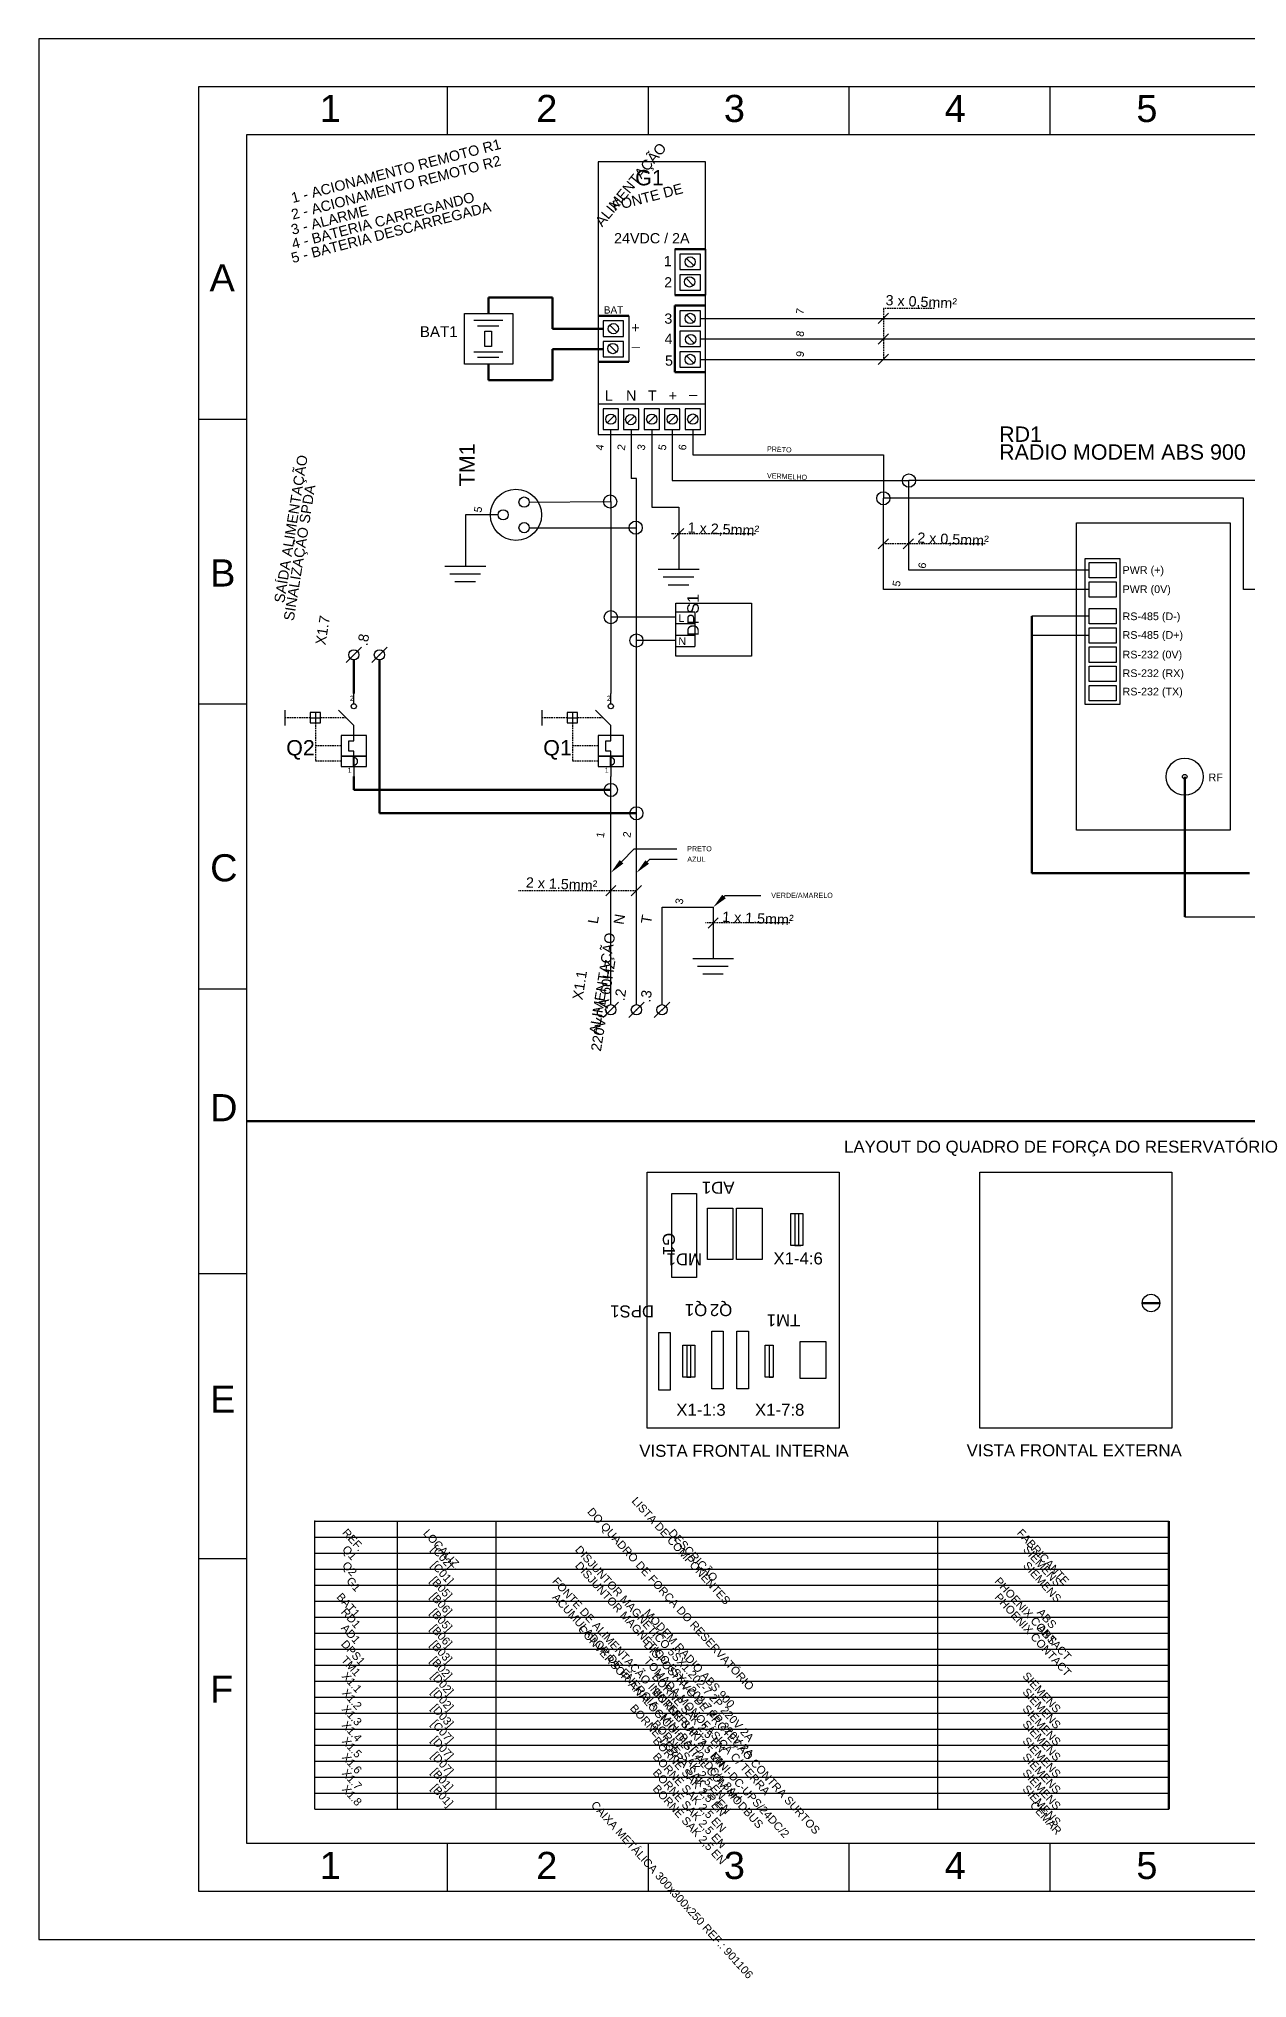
# Model space of a CAD drawing. Header units: millimetres. Extents: x 100 to 940, y 82 to 694.
# Drawn here: x 100 to 478, y 88 to 694 of the extents above; entities that cross this region are included whole.
import ezdxf
from ezdxf import colors
from ezdxf.entities.mleader import LeaderData, LeaderLine
from ezdxf.enums import TextEntityAlignment as Align
from ezdxf.math import Vec2, Vec3

# ---------------------------------------------------------------- set-up
doc = ezdxf.new("R2010")
doc.units = ezdxf.units.MM
doc.linetypes.add('DASHED', pattern=[0.75, 0.5, -0.25])
doc.styles.add('Notes', font='arial.ttf', dxfattribs={"height": 3})

msp = doc.modelspace()

# ---------------------------------------------------------------- hatches: boundary and pattern name
h = msp.add_hatch()
h.set_pattern_fill('ANGLE', color=256, scale=1.6)
h.set_pattern_definition([(0, (73.008, 200.899), (0, 11.176), [8.128, -3.048]), (90, (73.008, 200.899), (-11.176, 7e-16), [8.128, -3.048])])
h.paths.add_polyline_path([(374.08, 555.89, 0.414214), (372.01, 557.96), (372.01, 553.83, 0.414214)])
h.paths.add_polyline_path([(372.01, 557.96, 0.414214), (369.95, 555.89), (372.01, 555.89)])
h.paths.add_polyline_path([(372.01, 555.89), (369.95, 555.89, 0.414214), (372.01, 553.83)])
h = msp.add_hatch()
h.set_pattern_fill('ANGLE', color=256, scale=1.6)
h.set_pattern_definition([(0, (65.008, 195.368), (0, 11.176), [8.128, -3.048]), (90, (65.008, 195.368), (-11.176, 7e-16), [8.128, -3.048])])
h.paths.add_polyline_path([(366.08, 550.36, 0.414214), (364.01, 552.43), (364.01, 548.3, 0.414214)])
h.paths.add_polyline_path([(364.01, 552.43, 0.414214), (361.95, 550.36), (364.01, 550.36)])
h.paths.add_polyline_path([(364.01, 550.36), (361.95, 550.36, 0.414214), (364.01, 548.3)])
h = msp.add_hatch()
h.set_pattern_fill('ANGLE', color=256, scale=1.6)
h.set_pattern_definition([(0, (-20.408, 194.34), (0, 11.176), [8.128, -3.048]), (90, (-20.408, 194.34), (-11.176, 7e-16), [8.128, -3.048])])
h.paths.add_polyline_path([(280.66, 549.33, 0.414214), (278.6, 551.4), (278.6, 547.27, 0.414214)])
h.paths.add_polyline_path([(278.6, 551.4, 0.414214), (276.53, 549.33), (278.6, 549.33)])
h.paths.add_polyline_path([(278.6, 549.33), (276.53, 549.33, 0.414214), (278.6, 547.27)])
h = msp.add_hatch()
h.set_pattern_fill('ANGLE', color=256, scale=1.6)
h.set_pattern_definition([(0, (-12.408, 186.182), (0, 11.176), [8.128, -3.048]), (90, (-12.408, 186.182), (-11.176, 7e-16), [8.128, -3.048])])
h.paths.add_polyline_path([(288.66, 541.18, 0.414214), (286.6, 543.24), (286.6, 539.11, 0.414214)])
h.paths.add_polyline_path([(286.6, 543.24, 0.414214), (284.53, 541.18), (286.6, 541.18)])
h.paths.add_polyline_path([(286.6, 541.18), (284.53, 541.18, 0.414214), (286.6, 539.11)])
h = msp.add_hatch()
h.set_pattern_fill('ANGLE', color=256, scale=1.6)
h.set_pattern_definition([(0, (-20.186, 158.196), (0, 11.176), [8.128, -3.048]), (90, (-20.186, 158.196), (-11.176, 7e-16), [8.128, -3.048])])
h.paths.add_polyline_path([(280.89, 513.19, 0.414214), (278.82, 515.26), (278.82, 511.13, 0.414214)])
h.paths.add_polyline_path([(278.82, 515.26, 0.414214), (276.76, 513.19), (278.82, 513.19)])
h.paths.add_polyline_path([(278.82, 513.19), (276.76, 513.19, 0.414214), (278.82, 511.13)])
h = msp.add_hatch()
h.set_pattern_fill('ANGLE', color=256, scale=1.6)
h.set_pattern_definition([(0, (-12.186, 150.92), (0, 11.176), [8.128, -3.048]), (90, (-12.186, 150.92), (-11.176, 7e-16), [8.128, -3.048])])
h.paths.add_polyline_path([(288.89, 505.92, 0.414214), (286.82, 507.98), (286.82, 503.85, 0.414214)])
h.paths.add_polyline_path([(286.82, 507.98, 0.414214), (284.76, 505.92), (286.82, 505.92)])
h.paths.add_polyline_path([(286.82, 505.92), (284.76, 505.92, 0.414214), (286.82, 503.85)])
h = msp.add_hatch()
h.set_pattern_fill('ANGLE', color=256, scale=1.6)
h.set_pattern_definition([(0, (-20.186, 104.221), (0, 11.176), [8.128, -3.048]), (90, (-20.186, 104.221), (-11.176, 7e-16), [8.128, -3.048])])
h.paths.add_polyline_path([(280.89, 459.22, 0.414214), (278.82, 461.28), (278.82, 457.15, 0.414214)])
h.paths.add_polyline_path([(278.82, 461.28, 0.414214), (276.76, 459.22), (278.82, 459.22)])
h.paths.add_polyline_path([(278.82, 459.22), (276.76, 459.22, 0.414214), (278.82, 457.15)])
h = msp.add_hatch()
h.set_pattern_fill('ANGLE', color=256, scale=1.6)
h.set_pattern_definition([(0, (-12.186, 96.945), (0, 11.176), [8.128, -3.048]), (90, (-12.186, 96.945), (-11.176, 7e-16), [8.128, -3.048])])
h.paths.add_polyline_path([(288.89, 451.94, 0.414214), (286.82, 454), (286.82, 449.88, 0.414214)])
h.paths.add_polyline_path([(286.82, 454, 0.414214), (284.76, 451.94), (286.82, 451.94)])
h.paths.add_polyline_path([(286.82, 451.94), (284.76, 451.94, 0.414214), (286.82, 449.88)])

# ---------------------------------------------------------------- linework, layer by layer
for p, q in [((227.78, 664), (227.78, 679)), ((290.56, 664), (290.56, 679)), ((353.33, 664), (353.33, 679)), ((416.11, 664), (416.11, 679)), ((298.83, 628.2), (298.83, 613.8)), ((302.5, 625.33), (304.76, 623.07)), ((308.43, 628.2), (308.43, 613.8)), ((300.43, 621.8), (302.03, 621.8)), ((302.33, 619.1), (304.59, 616.84)), ((274.82, 607.36), (274.82, 592.96)), ((284.42, 607.36), (284.42, 592.96)), ((304.75, 605.43), (302.49, 607.69)), ((306.82, 606.56), (564.55, 606.56)), ((365.62, 608.16), (362.42, 604.96)), ((236.03, 605.97), (245.03, 605.97)), ((237.1, 604.28), (243.85, 604.28)), ((276.42, 600.96), (278.02, 600.96)), ((278.49, 604.49), (280.75, 602.23)), ((304.92, 598.86), (302.66, 601.12)), ((306.82, 600.16), (558.55, 600.16)), ((365.62, 601.76), (362.42, 598.56)), ((236.03, 596.11), (245.03, 596.11)), ((237.1, 594.43), (243.85, 594.43)), ((278.32, 598.26), (280.58, 596)), ((304.75, 592.63), (302.49, 594.89)), ((306.82, 596.16), (305.22, 596.16)), ((365.62, 595.36), (362.42, 592.16)), ((306.82, 593.76), (552.55, 593.76)), ((274.82, 579.89), (308.42, 579.89)), ((277.69, 573.96), (279.95, 576.23)), ((283.92, 573.8), (286.18, 576.06)), ((290.49, 573.96), (292.75, 576.23)), ((296.89, 573.96), (299.15, 576.23)), ((303.29, 573.97), (305.56, 576.23)), ((165, 575), (150, 575)), ((278.82, 549.34), (278.82, 571.89)), ((281.22, 571.89), (281.22, 573.49)), ((285.22, 571.89), (285.22, 556.57)), ((291.62, 571.89), (291.62, 547.55)), ((298.02, 571.89), (298.02, 555.89)), ((304.42, 571.89), (304.42, 563.89)), ((304.42, 563.89), (364.01, 563.89)), ((364.01, 563.89), (364.01, 550.36)), ((286.82, 556.57), (285.22, 556.57)), ((286.82, 549.34), (286.82, 556.57)), ((298.02, 555.89), (372.01, 555.89)), ((372.01, 527.9), (372.01, 555.89)), ((546.55, 555.89), (372.01, 555.89)), ((253.3, 549.18), (278.82, 549.34)), ((278.82, 549.34), (278.82, 489.38)), ((286.82, 392.15), (286.82, 549.34)), ((291.62, 547.55), (300.05, 547.55)), ((300.05, 547.55), (300.05, 528.17)), ((364.01, 521.9), (364.01, 550.36)), ((476.56, 550.36), (364.01, 550.36)), ((476.56, 521.9), (476.56, 550.36)), ((243.56, 545.15), (233.37, 545.15)), ((233.37, 545.15), (233.37, 529.15)), ((253.3, 541.18), (286.82, 541.18)), ((301.65, 540.89), (298.45, 537.69)), ((365.61, 537.73), (362.41, 534.53)), ((373.42, 537.73), (370.22, 534.53)), ((226.97, 529.15), (239.77, 529.15)), ((293.65, 528.17), (306.45, 528.17)), ((428.34, 527.9), (372.01, 527.9)), ((228.49, 526.75), (238.09, 526.75)), ((230.1, 524.35), (236.5, 524.35)), ((295.17, 525.77), (304.77, 525.77)), ((296.78, 523.37), (303.18, 523.37)), ((428.34, 521.9), (364.01, 521.9)), ((482.52, 521.9), (476.56, 521.9)), ((299.12, 513.19), (278.82, 513.19)), ((305.12, 514.82), (299.12, 514.82)), ((299.12, 511.22), (305.12, 511.22)), ((305.12, 514.82), (305.12, 504.02)), ((428.34, 513.5), (410.45, 513.5)), ((196.08, 499.04), (200.88, 503.84)), ((204.08, 499.04), (208.88, 503.84)), ((299.12, 505.92), (286.82, 505.92)), ((299.12, 507.62), (305.12, 507.62)), ((299.12, 504.02), (305.12, 504.02)), ((428.34, 507.5), (410.45, 507.5)), ((165, 486), (150, 486)), ((198.48, 486.18), (198.48, 489.38)), ((278.82, 486.18), (278.82, 489.38)), ((176.88, 484.19), (176.88, 479.39)), ((184.88, 481.79), (188.08, 481.79)), ((186.48, 483.39), (186.48, 480.19)), ((198.48, 479.39), (193.68, 484.19)), ((198.48, 476.19), (198.48, 479.39)), ((257.22, 484.19), (257.22, 479.39)), ((265.22, 481.79), (268.42, 481.79)), ((266.82, 483.39), (266.82, 480.19)), ((278.82, 479.39), (274.02, 484.19)), ((278.82, 476.19), (278.82, 479.39)), ((196.88, 471.39), (196.88, 474.59)), ((196.88, 474.59), (198.48, 474.57)), ((198.48, 474.57), (198.48, 476.19)), ((277.22, 471.39), (277.22, 474.59)), ((277.22, 474.59), (278.82, 474.57)), ((278.82, 474.57), (278.82, 476.19)), ((198.48, 471.39), (196.88, 471.39)), ((198.48, 469.79), (198.48, 471.39)), ((278.82, 471.39), (277.22, 471.39)), ((278.82, 469.79), (278.82, 471.39)), ((198.48, 466.59), (198.48, 463.39)), ((278.82, 466.59), (278.82, 463.39)), ((278.82, 392.15), (278.82, 463.39)), ((280.42, 429.34), (277.22, 426.14)), ((288.42, 429.34), (285.22, 426.14)), ((294.82, 392.15), (294.82, 422.55)), ((294.82, 422.55), (310.82, 422.55)), ((312.42, 419.26), (309.22, 416.06)), ((310.82, 422.55), (310.82, 406.55)), ((458.23, 419.59), (571.67, 419.59)), ((304.42, 406.55), (317.22, 406.55)), ((305.94, 404.15), (315.54, 404.15)), ((307.56, 401.75), (313.96, 401.75)), ((165, 397), (150, 397)), ((276.42, 388.15), (281.22, 392.95)), ((284.42, 388.15), (289.22, 392.95)), ((292.42, 388.15), (297.22, 392.95)), ((335.13, 326.93), (336.38, 326.93)), ((336.38, 326.93), (336.38, 316.93)), ((337.63, 316.93), (337.63, 326.93)), ((336.38, 316.93), (337.63, 316.93)), ((337.01, 316.93), (338.26, 316.93)), ((165, 308), (150, 308)), ((444.94, 299.04), (450.44, 299.04)), ((444.94, 298.79), (450.44, 298.79)), ((301.37, 285.7), (302.62, 285.7)), ((302.62, 285.7), (302.62, 275.7)), ((303.87, 275.7), (303.87, 285.7)), ((327.02, 285.7), (328.27, 285.7)), ((328.27, 285.7), (328.27, 275.7)), ((302.62, 275.7), (303.87, 275.7)), ((328.27, 275.7), (329.52, 275.7)), ((186.27, 140.78), (186.27, 230.78)), ((186.27, 230.78), (453.27, 230.78)), ((212.05, 230.78), (212.05, 140.78)), ((242.83, 230.78), (242.83, 140.78)), ((380.95, 230.78), (380.95, 140.78)), ((186.27, 225.78), (453.27, 225.78)), ((165, 219), (150, 219)), ((186.27, 220.78), (453.27, 220.78)), ((186.27, 215.78), (453.27, 215.78)), ((186.27, 210.78), (453.27, 210.78)), ((186.27, 205.78), (453.27, 205.78)), ((186.27, 200.78), (453.27, 200.78)), ((186.27, 195.78), (453.27, 195.78)), ((186.27, 190.78), (453.27, 190.78)), ((186.27, 185.78), (453.27, 185.78)), ((186.27, 180.78), (453.27, 180.78)), ((186.27, 175.78), (453.27, 175.78)), ((186.27, 170.78), (453.27, 170.78)), ((186.27, 165.78), (453.27, 165.78)), ((186.27, 160.78), (453.27, 160.78)), ((186.27, 155.78), (453.27, 155.78)), ((186.27, 150.78), (453.27, 150.78)), ((186.27, 145.78), (453.27, 145.78)), ((186.27, 140.78), (453.27, 140.78)), ((227.78, 115), (227.78, 130)), ((290.56, 115), (290.56, 130)), ((353.33, 115), (353.33, 130)), ((416.11, 115), (416.11, 130))]:
    msp.add_line(p, q)
at = {"lineweight": 50}
for p, q in [((308.43, 628.2), (298.83, 628.2)), ((240.63, 608.09), (240.63, 613.09)), ((240.63, 613.09), (260.63, 613.09)), ((260.63, 613.09), (260.63, 603.36)), ((298.83, 613.8), (308.43, 613.8)), ((284.42, 607.36), (274.82, 607.36)), ((298.82, 610.56), (308.42, 610.56)), ((298.82, 610.56), (298.82, 589.76)), ((276.42, 603.36), (260.63, 603.36)), ((276.42, 596.96), (260.63, 596.96)), ((260.63, 587.22), (260.63, 596.96)), ((240.63, 592.22), (240.63, 587.22)), ((274.82, 592.96), (284.42, 592.96)), ((298.82, 589.76), (308.42, 589.76)), ((240.63, 587.22), (260.63, 587.22)), ((410.45, 513.5), (410.45, 433.23)), ((198.48, 489.38), (198.48, 499.84)), ((206.48, 499.84), (206.48, 451.94)), ((198.48, 463.39), (198.48, 459.22)), ((458.23, 463.36), (458.23, 419.59)), ((278.82, 459.22), (198.48, 459.22)), ((286.82, 451.94), (206.48, 451.94)), ((410.45, 433.23), (478.47, 433.23)), ((165, 355.71), (730, 355.71)), ((453.27, 230.78), (453.27, 140.78))]:
    msp.add_line(p, q, dxfattribs=at)
at = {"linetype": 'DASHED'}
for p, q in [((364.02, 609.64), (364.02, 593.74)), ((379.93, 609.64), (364.02, 609.64)), ((324.05, 539.29), (297.64, 539.29)), ((395.82, 536.13), (364.01, 536.13)), ((184.88, 481.79), (176.88, 481.79)), ((186.48, 480.19), (186.48, 468.19)), ((196.08, 481.79), (188.08, 481.79)), ((265.22, 481.79), (257.22, 481.79)), ((266.82, 480.19), (266.82, 468.19)), ((276.42, 481.79), (268.42, 481.79)), ((194.48, 472.99), (186.48, 472.99)), ((274.82, 472.99), (266.82, 472.99)), ((194.48, 468.19), (186.48, 468.19)), ((274.82, 468.19), (266.82, 468.19)), ((286.82, 427.74), (250.01, 427.74)), ((334.82, 417.66), (308.42, 417.66))]:
    msp.add_line(p, q, dxfattribs=at)
at = {"lineweight": 40}
for p, q in [((198.48, 466.59), (198.48, 469.79)), ((278.82, 466.59), (278.82, 469.79))]:
    msp.add_line(p, q, dxfattribs=at)
for points in [[(100, 100), (940, 100), (940, 693.94), (100, 693.94)], [(150, 679), (925, 679), (925, 115), (150, 115)], [(165, 664), (730, 664), (730, 130), (165, 130)], [(274.82, 570.29), (308.42, 570.29), (308.42, 655.53), (274.82, 655.53)], [(300.43, 626.6), (300.43, 621.8), (306.83, 621.8), (306.83, 626.6)], [(300.43, 620.2), (300.43, 615.4), (306.83, 615.4), (306.83, 620.2)], [(233.04, 608.09), (248.22, 608.09), (248.22, 592.22), (233.04, 592.22)], [(306.82, 604.16), (306.82, 608.96), (300.42, 608.96), (300.42, 604.16)], [(239.45, 602.58), (241.51, 602.58), (241.51, 597.8), (239.45, 597.8)], [(276.42, 605.76), (276.42, 600.96), (282.82, 600.96), (282.82, 605.76)], [(306.82, 597.76), (306.82, 602.56), (300.42, 602.56), (300.42, 597.76)], [(276.42, 599.36), (276.42, 594.56), (282.82, 594.56), (282.82, 599.36)], [(306.82, 591.36), (306.82, 596.16), (300.42, 596.16), (300.42, 591.36)], [(276.42, 571.89), (281.22, 571.89), (281.22, 578.29), (276.42, 578.29)], [(282.82, 571.89), (287.62, 571.89), (287.62, 578.29), (282.82, 578.29)], [(289.22, 571.89), (294.02, 571.89), (294.02, 578.29), (289.22, 578.29)], [(295.62, 571.89), (300.42, 571.89), (300.42, 578.29), (295.62, 578.29)], [(302.02, 571.89), (306.82, 571.89), (306.82, 578.29), (302.02, 578.29)], [(424.38, 542.66), (472.38, 542.66), (472.38, 446.66), (424.38, 446.66)], [(427.14, 485.9), (427.14, 531.5), (437.94, 531.5), (437.94, 485.9)], [(428.34, 525.5), (428.34, 530.3), (436.74, 530.3), (436.74, 525.5)], [(428.34, 519.5), (428.34, 524.3), (436.74, 524.3), (436.74, 519.5)], [(299.12, 517.58), (322.79, 517.58), (322.79, 500.99), (299.12, 500.99)], [(428.34, 511.1), (428.34, 515.9), (436.74, 515.9), (436.74, 511.1)], [(428.34, 505.1), (428.34, 509.9), (436.74, 509.9), (436.74, 505.1)], [(428.34, 499.1), (428.34, 503.9), (436.74, 503.9), (436.74, 499.1)], [(428.34, 493.1), (428.34, 497.9), (436.74, 497.9), (436.74, 493.1)], [(428.34, 487.1), (428.34, 491.9), (436.74, 491.9), (436.74, 487.1)], [(184.88, 480.19), (188.08, 480.19), (188.08, 483.39), (184.88, 483.39)], [(265.22, 480.19), (268.42, 480.19), (268.42, 483.39), (265.22, 483.39)], [(194.48, 469.79), (202.46, 469.79), (202.46, 476.19), (194.48, 476.19)], [(274.82, 469.79), (282.81, 469.79), (282.81, 476.19), (274.82, 476.19)], [(194.48, 466.59), (202.46, 466.59), (202.46, 469.79), (194.48, 469.79)], [(274.82, 466.59), (282.81, 466.59), (282.81, 469.79), (274.82, 469.79)], [(290.15, 339.76), (350.15, 339.76), (350.15, 259.76), (290.15, 259.76)], [(394.22, 339.76), (454.22, 339.76), (454.22, 259.76), (394.22, 259.76)], [(305.61, 306.88), (297.88, 306.88), (297.88, 333.14), (305.61, 333.14)], [(309.01, 312.55), (309.01, 328.55), (317.01, 328.55), (317.01, 312.55)], [(318.08, 312.55), (318.08, 328.55), (326.08, 328.55), (326.08, 312.55)], [(335.13, 326.93), (338.88, 326.93), (338.88, 316.93), (335.13, 316.93)], [(293.79, 289.7), (297.39, 289.7), (297.39, 271.7), (293.79, 271.7)], [(301.37, 285.7), (305.12, 285.7), (305.12, 275.7), (301.37, 275.7)], [(310.39, 290.12), (313.99, 290.12), (313.99, 272.12), (310.39, 272.12)], [(318.21, 290.12), (321.81, 290.12), (321.81, 272.12), (318.21, 272.12)], [(327.02, 285.7), (329.52, 285.7), (329.52, 275.7), (327.02, 275.7)], [(338.04, 275.29), (338.04, 286.93), (346.04, 286.93), (346.04, 275.29)]]:
    msp.add_lwpolyline(points, close=True)
for centre, radius in [((303.63, 624.2), 1.6), ((303.46, 617.97), 1.6), ((303.62, 606.56), 1.6), ((279.62, 603.36), 1.6), ((303.79, 599.99), 1.6), ((279.45, 597.13), 1.6), ((303.62, 593.76), 1.6), ((278.82, 575.09), 1.6), ((285.05, 574.93), 1.6), ((291.62, 575.09), 1.6), ((298.02, 575.09), 1.6), ((304.43, 575.1), 1.6), ((372.01, 555.89), 2.06), ((249.18, 545.18), 8), ((364.01, 550.36), 2.06), ((245.16, 545.18), 1.6), ((251.7, 549.18), 1.6), ((278.6, 549.33), 2.06), ((251.7, 541.18), 1.6), ((286.6, 541.18), 2.06), ((278.82, 513.19), 2.06), ((198.48, 501.44), 1.6), ((206.48, 501.44), 1.6), ((286.82, 505.92), 2.06), ((198.48, 485.38), 0.8), ((278.82, 485.38), 0.8), ((458.23, 463.36), 5.8), ((278.82, 459.22), 2.06), ((458.23, 463.36), 0.707), ((286.82, 451.94), 2.06), ((278.82, 390.55), 1.6), ((286.82, 390.55), 1.6), ((294.82, 390.55), 1.6), ((447.69, 298.91), 2.75)]:
    msp.add_circle(centre, radius)
for centre in [(198.48, 468.19), (278.82, 468.19)]:
    msp.add_arc(centre, 1.2, 270, 90)
for p in [(299.12, 511.22), (299.12, 507.62), (299.12, 504.02), (206.48, 501.44), (286.82, 390.55), (294.82, 390.55), (186.27, 230.78), (186.27, 230.78), (186.27, 225.78), (186.27, 225.78), (186.27, 220.78), (186.27, 220.78), (186.27, 210.78), (186.27, 210.78), (186.27, 205.78), (186.27, 205.78), (186.27, 200.78), (186.27, 200.78), (186.27, 195.78), (186.27, 195.78), (186.27, 190.78), (186.27, 190.78), (186.27, 185.78), (186.27, 185.78), (186.27, 180.78), (186.27, 180.78), (186.27, 175.78), (186.27, 175.78)]:
    msp.add_point(p)

# ---------------------------------------------------------------- texts
at = {"style": 'Notes'}
for s, height, p in [('1', 8.48, (187.8, 667.93)), ('2', 8.48, (255.51, 667.93)), ('3', 8.48, (314.16, 667.93)), ('4', 8.48, (383.17, 667.93)), ('5', 8.48, (443.11, 667.93)), ('G1', 4.8, (286.44, 648.14)), ('1', 3.2, (295.37, 622.86)), ('A', 8.48, (153.39, 615.03)), ('2', 3.2, (295.49, 616.24)), ('3', 3.2, (295.55, 604.9)), ('+', 3.2, (285.23, 602.1)), ('4', 3.2, (295.63, 598.6)), ('_', 3.2, (285.38, 598.2)), ('5', 3.2, (295.76, 591.79)), ('L', 3.2, (276.96, 580.86)), ('N', 3.2, (283.58, 580.86)), ('T', 3.2, (290.43, 580.86)), ('+', 3.2, (296.94, 580.86)), ('_', 3.2, (303.34, 583.22)), ('B', 8.48, (153.57, 522.79)), ('L', 2.4, (299.94, 511.73)), ('N', 2.4, (299.94, 504.53)), ('2', 1.6, (197.26, 487.07)), ('2', 1.6, (277.61, 487.07)), ('Q2', 4.8, (177.35, 470)), ('Q1', 4.8, (257.69, 470)), ('1', 1.6, (196.56, 464.59)), ('1', 1.6, (276.91, 464.59)), ('C', 8.48, (153.57, 430.66)), ('D', 8.48, (153.57, 355.71)), ('E', 8.48, (153.57, 264.61)), ('F', 8.48, (153.57, 174.01)), ('1', 8.48, (187.8, 118.93)), ('2', 8.48, (255.51, 118.93)), ('3', 8.48, (314.16, 118.93)), ('4', 8.48, (383.17, 118.93)), ('5', 8.48, (443.11, 118.93))]:
    msp.add_text(s, height=height, dxfattribs=at).set_placement(p)
for s, height, rotation, p in [('1 - ACIONAMENTO REMOTO R1', 3.2, 14.60418, (212.09, 651.12)), ('ALIMENTAÇÃO', 3.2, 50.67707, (286.27, 647.36)), ('2 - ACIONAMENTO REMOTO R2', 3.2, 14.60418, (212.09, 645.93)), ('FONTE DE', 3.2, 14.60418, (290.72, 642.91)), ('5 - BATERIA DESCARREGADA', 3.2, 14.60418, (210.51, 631.94)), ('4 - BATERIA CARREGANDO', 3.2, 14.60418, (208.02, 635.63)), ('3 - ALARME', 3.2, 14.60418, (191.34, 635.8)), ('7', 2.4, 80.89904, (339.17, 608.61)), ('8', 2.4, 80.89904, (339.17, 601.59)), ('9', 2.4, 80.89904, (339.17, 595.26)), ('SAÍDA ALIMENTAÇÃO', 3.2, 80.89904, (180.41, 540.55)), ('4', 2.4, 80.89904, (276.56, 566.11)), ('2', 2.4, 80.89904, (283.29, 566.11)), ('3', 2.4, 80.89904, (289.54, 566.11)), ('5', 2.4, 80.89904, (296.11, 566.11)), ('6', 2.4, 80.89904, (302.4, 566.13)), ('SINALIZAÇÃO SPDA', 3.2, 80.89904, (183.08, 533.11)), ('5', 2.4, 80.89904, (238.5, 546.69)), ('6', 2.4, 80.89904, (377.36, 529.19)), ('5', 2.4, 80.89904, (369.34, 523.56)), ('X1.7', 3.2, 80.89904, (190.32, 508.87)), ('.8', 3.2, 80.89904, (203.03, 505.9)), ('1', 2.4, 80.89904, (276.75, 445.03)), ('2', 2.4, 80.89904, (285.05, 445.11)), ('3', 2.4, 80.89904, (301.42, 424.26)), ('ALIMENTAÇÃO', 3.2, 80.89904, (277.71, 398.52)), ('220VCA 60HZ', 3.2, 80.89904, (277.99, 391.6)), ('X1.1', 3.2, 80.89904, (270.67, 397.98)), ('.2', 3.2, 80.89904, (283.37, 395.01)), ('.3', 3.2, 80.89904, (291.41, 394.58))]:
    msp.add_text(s, height=height, rotation=rotation, dxfattribs=at).set_placement(p, align=Align.CENTER)
msp.add_text('24VDC / 2A', height=3.2, dxfattribs=at).set_placement((291.64, 630.02), align=Align.CENTER)
for s, height, rotation, p in [('3 x 0,5mm²', 3.2, 357.27678, (364.64, 610.71)), ('TM1', 4.8, 90, (236.3, 554.1)), ('PRETO', 1.6, 357.27678, (327.61, 565.03)), ('VERMELHO', 1.6, 357.27678, (327.61, 556.67)), ('1 x 2,5mm²', 3.2, 357.27678, (302.8, 539.66)), ('2 x 0,5mm²', 3.2, 357.27678, (374.57, 536.51)), ('DPS1', 3.6, 90, (306.32, 507.32)), ('2 x 1.5mm²', 3.2, 357.27678, (252.21, 428.77)), ('L', 3.2, 80.89904, (274.72, 417.23)), ('N', 3.2, 80.89904, (282.79, 416.99)), ('T', 3.2, 80.89904, (291.35, 417.21)), ('1 x 1.5mm²', 3.2, 357.27678, (313.58, 418.04)), ('LISTA DE COMPONENTES', 2.5, 312.16458, (285.15, 236.91)), ('DO QUADRO DE FORÇA DO RESERVATÓRIO', 2.5, 312.16458, (271.3, 233.55)), ('REF.', 2.5, 312.16458, (194.68, 227)), ('LOCALIZ.', 2.5, 312.16458, (219.99, 226.82)), ('DESCRIÇÃO', 2.5, 312.16458, (296.68, 226.94)), ('FABRICANTE', 2.5, 312.16458, (405.61, 226.94)), ('Q1', 2.5, 312.16458, (194.68, 221.79)), ('[C02]', 2.5, 312.16458, (222.46, 221.89)), ('[C01]', 2.5, 312.16458, (222.46, 216.89)), ('DISJUNTOR MAGNÉTICO 5SX1.202-7 2P 220V 2A', 2.5, 312.16458, (267.47, 221.72)), ('DISJUNTOR MAGNÉTICO 5SX1.202-7 2P 220V 2A', 2.5, 312.16458, (267.47, 216.72)), ('SIEMENS', 2.5, 312.16458, (407.51, 221.74)), ('Q2', 2.5, 312.16458, (194.68, 216.79)), ('G1', 2.5, 312.16458, (195.96, 211.94)), ('[B05]', 2.5, 312.16458, (222.17, 212.1)), ('FONTE DE ALIMENTAÇÃO ININTERRUPTA - MINI-DC-UPS/24DC/2', 2.5, 312.16458, (260.33, 211.8)), ('PHOENIX CONTACT', 2.5, 312.16458, (398.6, 211.83)), ('SIEMENS', 2.5, 312.16458, (407.51, 216.74)), ('BAT1', 2.5, 312.16458, (192.91, 206.94)), ('[B06]', 2.5, 312.16458, (222.17, 207.1)), ('ACUMULADOR DE ENERGIA - MINI-BAT/24DC/1.3AH', 2.5, 312.16458, (260.33, 206.8)), ('PHOENIX CONTACT', 2.5, 312.16458, (398.6, 206.83)), ('RD1', 2.5, 312.16458, (194.32, 202.22)), ('[B05]', 2.5, 312.16458, (222.17, 202.1)), ('MODEM RADIO ABS 900', 2.5, 312.16458, (288.95, 201.91)), ('ABS', 2.5, 312.16458, (411.85, 202.08)), ('AD1', 2.5, 312.16458, (194.32, 197.22)), ('[B06]', 2.5, 312.16458, (222.17, 197.1)), ('CONVERSOR ANALÓGICO DIGITAL COM MODBUS', 2.5, 312.16458, (268.34, 196.91)), ('ABS', 2.5, 312.16458, (411.85, 197.08)), ('DPS1', 2.5, 312.16458, (194.32, 192.22)), ('TM1', 2.5, 312.16458, (194.32, 187.22)), ('[B03]', 2.5, 312.16458, (222.17, 192.1)), ('[B02]', 2.5, 312.16458, (222.17, 187.1)), ('DISPOSITIVO DE PROTEÇÃO CONTRA SURTOS', 2.5, 312.16458, (288.95, 191.91)), ('TOMADA MONOFÁSICA C/ TERRA', 2.5, 312.16458, (288.95, 186.91)), ('X1.1', 2.5, 312.16458, (194.56, 182.16)), ('[D02]', 2.5, 312.16458, (222.46, 182.24)), ('BORNE SAK 2,5 EN', 2.5, 312.16458, (291.48, 181.97)), ('SIEMENS', 2.5, 312.16458, (407.33, 182.23)), ('X1.2', 2.5, 312.16458, (194.56, 176.91)), ('[D02]', 2.5, 312.16458, (222.46, 177.32)), ('BORNE SAK 2,5 EN', 2.5, 312.16458, (291.48, 177.24)), ('SIEMENS', 2.5, 312.16458, (407.33, 177.21)), ('X1.3', 2.5, 312.16458, (194.56, 171.87)), ('[D03]', 2.5, 312.16458, (222.46, 172.22)), ('BORNE TERRA SAK 2,5 EN', 2.5, 312.16458, (284.62, 172.16)), ('SIEMENS', 2.5, 312.16458, (407.33, 171.95)), ('X1.4', 2.5, 312.16458, (194.56, 166.88)), ('[C07]', 2.5, 312.16458, (222.46, 167.32)), ('[D07]', 2.5, 312.16458, (222.46, 162.22)), ('BORNE SAK 2,5 EN', 2.5, 312.16458, (291.48, 167.21)), ('SIEMENS', 2.5, 312.16458, (407.33, 167.17)), ('X1.5', 2.5, 312.16458, (194.56, 161.83)), ('X1.6', 2.5, 312.16458, (194.56, 156.83)), ('[D07]', 2.5, 312.16458, (222.46, 157.32)), ('BORNE SAK 2,5 EN', 2.5, 312.16458, (291.75, 161.98)), ('BORNE SAK 2,5 EN', 2.5, 312.16458, (291.75, 156.98)), ('SIEMENS', 2.5, 312.16458, (407.33, 161.92)), ('SIEMENS', 2.5, 312.16458, (407.33, 156.92)), ('X1.7', 2.5, 312.16458, (194.56, 151.83)), ('[B01]', 2.5, 312.16458, (222.46, 152.22)), ('BORNE SAK 2,5 EN', 2.5, 312.16458, (291.75, 151.98)), ('SIEMENS', 2.5, 312.16458, (407.33, 151.92)), ('X1.8', 2.5, 312.16458, (194.56, 146.83)), ('[B01]', 2.5, 312.16458, (222.46, 147.22)), ('BORNE SAK 2,5 EN', 2.5, 312.16458, (291.75, 146.98)), ('SIEMENS', 2.5, 312.16458, (407.33, 146.92)), ('CAIXA METÁLICA 300x300x250 REF.: 901106', 2.5, 312.16458, (272.44, 141.92)), ('CEMAR', 2.5, 312.16458, (409.66, 141.86))]:
    msp.add_text(s, height=height, rotation=rotation, dxfattribs=at).set_placement(p)
at = {"lineweight": 30, "style": 'Notes'}
for s, height, p in [('BAT', 2.25, (276.62, 608.08)), ('BAT1', 3.375, (219.14, 600.74))]:
    msp.add_text(s, height=height, dxfattribs=at).set_placement(p)
at = {"attachment_point": 1, "style": 'Notes'}
for s, width, insert, char_height in [('RD1', 117.0611, (400.19, 572.8), 4.8), ('RADIO MODEM ABS 900', 117.0611, (400.19, 567.22), 4.8), ('PWR (+)', 45.8909, (438.79, 529.14), 2.4), ('PWR (0V)', 45.8909, (438.79, 523.16), 2.4), ('RS-485 (D-)', 45.8909, (438.79, 514.68), 2.4), ('RS-485 (D+)', 45.8909, (438.79, 508.85), 2.4), ('RS-232 (0V)', 45.8909, (438.79, 502.73), 2.4), ('RS-232 (RX)', 45.8909, (438.79, 496.9), 2.4), ('RS-232 (TX)', 45.8909, (438.79, 491.16), 2.4), ('RF', 45.8909, (465.67, 464.36), 2.4), ('LAYOUT DO QUADRO DE FORÇA DO RESERVATÓRIO', 141.5358, (351.75, 349.64), 3.75), ('X1-4:6', 9.8102, (329.66, 314.72), 3.75), ('X1-1:3', 9.8102, (299.29, 267.43), 3.75), ('X1-7:8', 9.8102, (323.89, 267.43), 3.75), ('VISTA FRONTAL INTERNA', 90.6078, (287.73, 254.6), 3.75), ('VISTA FRONTAL EXTERNA', 90.6078, (390.05, 254.76), 3.75)]:
    msp.add_mtext_dynamic_manual_height_columns(s, width=width, gutter_width=15, heights=[0], dxfattribs=dict(at, insert=insert, char_height=char_height))
at = {"char_height": 3.75, "attachment_point": 1, "style": 'Notes'}
for s, insert, rotation in [('AD1', (317.47, 333.03), 180), ('G1', (298.84, 320.84), 270), ('MD1', (307.33, 310.66), 180), ('DPS1', (292.34, 294.4), 180), ('Q1', (308.95, 294.82), 180), ('Q2', (316.77, 294.82), 180), ('TM1', (338.05, 291.6), 180)]:
    msp.add_mtext_dynamic_manual_height_columns(s, width=11.7467, gutter_width=15, heights=[0], dxfattribs=dict(at, insert=insert, rotation=rotation))

# ---------------------------------------------------------------- leaders
ml = msp.add_multileader_mtext('Standard')
ml.set_content('PRETO', color=256, style='Notes')
ml.set_leader_properties()
ml.build(insert=Vec2(0, 0))
ml.multileader.update_dxf_attribs({"dogleg_length": 7, "arrow_head_size": 4.8})
ctx = ml.context
ctx.base_point, ctx.char_height, ctx.arrow_head_size, ctx.landing_gap_size, ctx.plane_origin = Vec3(299.49, 440.85), 1.6, 4.8, 3.2, Vec3(278.82, 433.33)
notes = []
notes.append((ctx, [(0, (1, 1, 0), (286.09, 440.85), (1, 0), 13.4, [(0, [(278.82, 433.33)], 0, [])])]))
ctx.mtext.insert, ctx.mtext.flow_direction = Vec3(302.69, 441.66), 5
ml = msp.add_multileader_mtext('Standard')
ml.set_content('AZUL', color=256, style='Notes')
ml.set_leader_properties()
ml.build(insert=Vec2(0, 0))
ml.multileader.update_dxf_attribs({"dogleg_length": 7, "arrow_head_size": 4.8})
ctx = ml.context
ctx.base_point, ctx.char_height, ctx.arrow_head_size, ctx.landing_gap_size, ctx.plane_origin = Vec3(299.53, 437.57), 1.6, 4.8, 3.2, Vec3(286.82, 433.33)
notes.append((ctx, [(0, (1, 1, 0), (291.06, 437.57), (1, 0), 8.47, [(0, [(286.82, 433.33)], 0, [])])]))
ctx.mtext.insert, ctx.mtext.flow_direction = Vec3(302.73, 438.38), 5
ml = msp.add_multileader_mtext('Standard')
ml.set_content('VERDE/AMARELO', color=256, style='Notes')
ml.set_leader_properties()
ml.build(insert=Vec2(0, 0))
ml.multileader.update_dxf_attribs({"dogleg_length": 7, "arrow_head_size": 4.8})
ctx = ml.context
ctx.base_point, ctx.char_height, ctx.arrow_head_size, ctx.landing_gap_size, ctx.plane_origin = Vec3(325.76, 426.28), 1.6, 4.8, 3.2, Vec3(310.82, 422.55)
notes.append((ctx, [(0, (1, 1, 0), (314.56, 426.28), (1, 0), 11.2, [(0, [(310.82, 422.55)], 0, [])])]))
ctx.mtext.insert, ctx.mtext.flow_direction = Vec3(328.96, 427.1), 5
for ctx, leaders in notes:
    for number, flags, end, landing, length, lines in leaders:
        leader = LeaderData()
        leader.index, (leader.has_last_leader_line, leader.has_dogleg_vector, leader.attachment_direction) = number, flags
        leader.last_leader_point, leader.dogleg_vector, leader.dogleg_length = Vec3(end), Vec3(landing), length
        for number, points, colour, breaks in lines:
            line = LeaderLine()
            line.index, line.vertices, line.color, line.breaks = number, Vec3.list(points), colors.encode_raw_color(colour), breaks
            leader.lines.append(line)
        ctx.leaders.append(leader)

doc.saveas('drawing.dxf')
